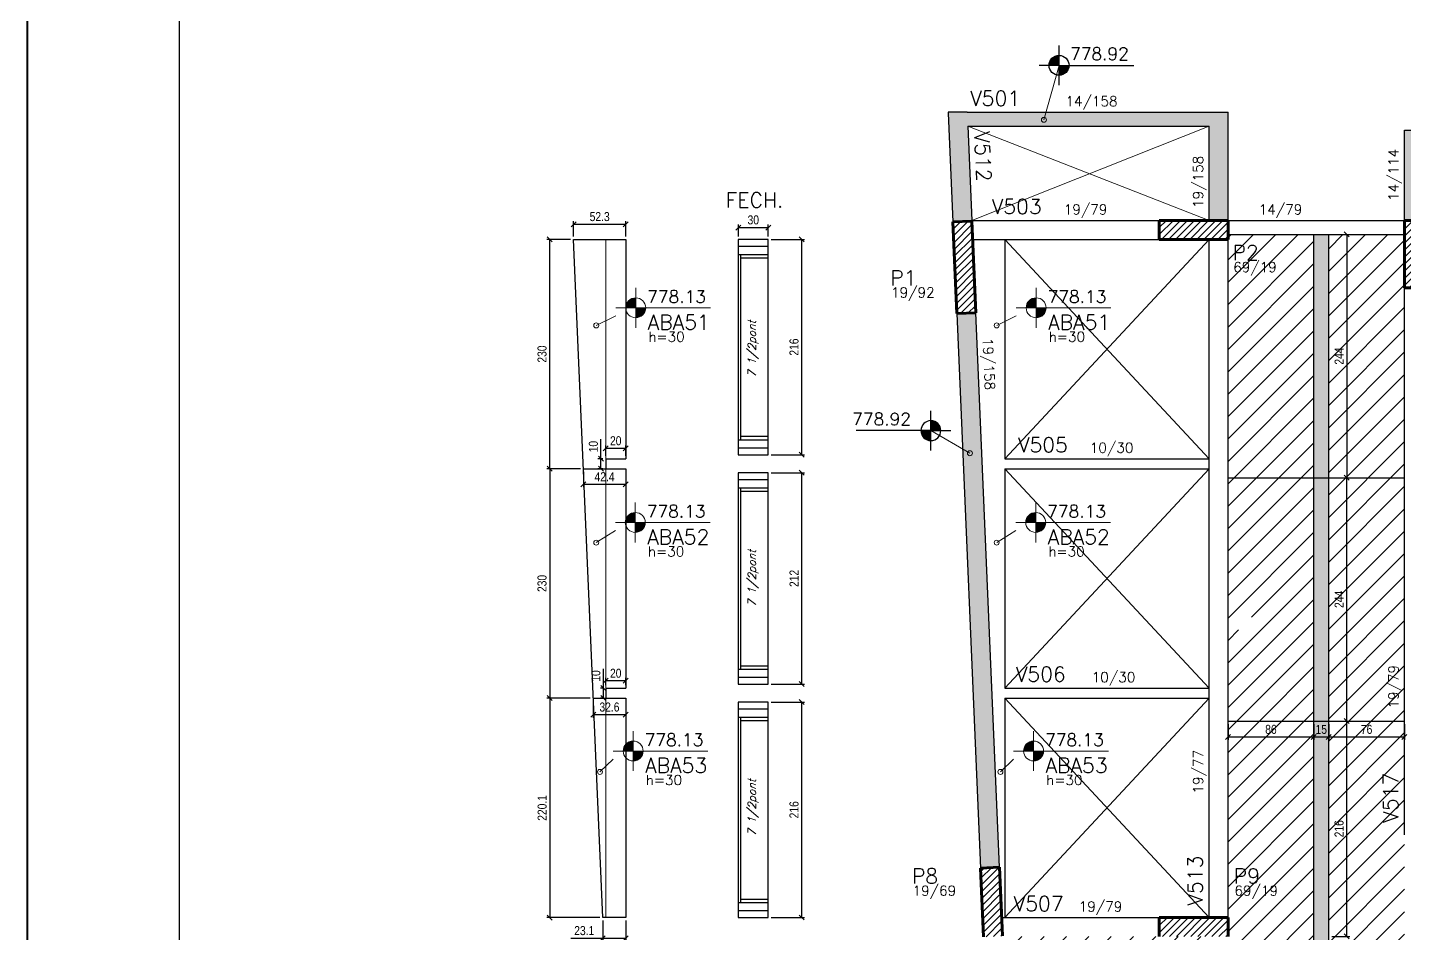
# Model space of a CAD drawing. Extents: x 8513 to 14085, y 7177 to 10799.
# Drawn here: x 8513 to 9895, y 9009 to 9917 of the extents above; entities that cross this region are included whole.
import ezdxf

# ---------------------------------------------------------------- set-up
doc = ezdxf.new("R2010")
doc.units = 0
doc.linetypes.add('FA_Tracejado', pattern=[0.25, 0.15, -0.1])
for name, color, linetype in [('COTA', 241, 'Continuous'), ('Painéis', 200, 'Continuous'), ('SARR_2.2x7', 40, 'Continuous'), ('SARR_3.5x7', 81, 'Continuous'), ('texto', 7, 'Continuous'), ('Vázio', 240, 'Continuous')]:
    doc.layers.add(name, color=color, linetype=linetype)
for name, color, linetype, lineweight in [('EST-LAJE', 7, 'Continuous', 30), ('EST-LAJE-TEXT', 7, 'Continuous', 9), ('EST-PILAR', 7, 'Continuous', 9), ('EST-PILAR-CUT', 7, 'Continuous', 60), ('EST-PILAR-TEXT', 7, 'Continuous', 9), ('EST-SIMB-Spot Elevations', 7, 'Continuous', 9), ('EST-VIGA', 7, 'Continuous', 30), ('EST-VIGA-TEXT', 7, 'Continuous', 9), ('FOLHA', 255, 'Continuous', 40), ('Hachura', 253, 'Continuous', 9), ('REAPROVEITAMENTO', 7, 'Continuous', 9)]:
    doc.layers.add(name, color=color, linetype=linetype, lineweight=lineweight)
doc.styles.add('COTA TECNICA-50', font='techl___.ttf', dxfattribs={"height": 9})
doc.styles.add('Romans', font='romans.shx')
doc.styles.add('RomanS_IV50', font='romans_IV50.ttf', dxfattribs={"height": 11.25})
doc.styles.add('RomanS_IV50_B', font='', dxfattribs={"height": 18.75})
doc.styles.add('RomanS_IV50_B_1', font='', dxfattribs={"height": 22.5})
doc.styles.get('RomanS_IV50_B').set_extended_font_data('RomanS_IV50', bold=True)
doc.styles.get('RomanS_IV50_B_1').set_extended_font_data('RomanS_IV50', bold=True)
doc.dimstyles.new('PAINEL', dxfattribs={"dimtxt": 9, "dimasz": 5, "dimexe": 3, "dimexo": 3, "dimgap": 3, "dimtad": 1, "dimdec": 1, "dimzin": 12, "dimdsep": 46, "dimtxsty": 'COTA TECNICA-50', "dimblk": 'OBLIQUE', "dimcen": 0, "dimclrd": 4, "dimclre": 4, "dimclrt": 1, "dimadec": 1, "dimazin": 3, "dimtfac": 1, "dimtdec": 1, "dimtmove": 0, "dimatfit": 3, "dimldrblk": 'OBLIQUE', "dimfxl": 1, "dimtolj": 1, "dimtzin": 12, "dimarcsym": 0})
pattern_1 = [(45, (9894.671, 8930.102), (-3.535534, 3.535534), [])]
pattern_2 = [(45, (44.321, 10.733), (-11.22532, 11.22532), [])]

# ---------------------------------------------------------------- blocks, each defined once
blk = doc.blocks.new('FA_Floor_TAG_SURVEY_R01 - NIV_TIT_H_TXT1__TXT2-2303193-2º PAVIMENTO')
at = {"layer": 'EST-LAJE-TEXT'}
h = blk.add_hatch(color=256, dxfattribs=at)
edge = h.paths.add_edge_path(flags=0)
edge.add_line((-0.28, 0.405), (-0.48, 0.405))
edge.add_arc((-0.28, 0.405), 0.2, 90, 180, ccw=False)
edge.add_line((-0.28, 0.605), (-0.28, 0.405))
h = blk.add_hatch(color=256, dxfattribs=at)
edge = h.paths.add_edge_path(flags=0)
edge.add_line((-0.28, 0.405), (-0.08, 0.405))
edge.add_arc((-0.28, 0.405), 0.2, -90, 0, ccw=False)
edge.add_line((-0.28, 0.205), (-0.28, 0.405))
for p, q in [((-0.28, 0.005), (-0.28, 0.805)), ((-0.28, 0.405), (-0.68, 0.405)), ((-0.28, 0.405), (1.22, 0.405))]:
    blk.add_line(p, q, dxfattribs=at)
blk.add_circle((-0.28, 0.405), 0.2, dxfattribs=at)
blk = doc.blocks.new('Spot Elevations - Nivel_Planta-2363176-2º PAVIMENTO')
at = {"layer": 'EST-SIMB-Spot Elevations'}
h = blk.add_hatch(color=256, dxfattribs=at)
edge = h.paths.add_edge_path(flags=0)
edge.add_line((0, 0), (-0.2, 0))
edge.add_arc((0, 0), 0.2, 90, 180, ccw=False)
edge.add_line((0, 0.2), (0, 0))
h = blk.add_hatch(color=256, dxfattribs=at)
edge = h.paths.add_edge_path(flags=0)
edge.add_line((0, 0), (0.2, 0))
edge.add_arc((0, 0), 0.2, 270, 360, ccw=False)
edge.add_line((0, -0.2), (0, 0))
at = {"layer": 'EST-SIMB-Spot Elevations', "lineweight": 30}
for p, q in [((0, -0.4), (0, 0.4)), ((0, 0), (-0.4, 0)), ((0, 0), (1.5, 0))]:
    blk.add_line(p, q, dxfattribs=at)
at = {"layer": 'EST-SIMB-Spot Elevations'}
for p, q in [((0, -0.2), (0, 0.2)), ((0, -0.15), (0, 0.15))]:
    blk.add_line(p, q, dxfattribs=at)
at = {"layer": 'EST-SIMB-Spot Elevations', "lineweight": 30}
blk.add_circle((0, 0), 0.2, dxfattribs=at)
blk = doc.blocks.new('_Oblique')
at = {"color": 0, "linetype": 'ByBlock', "lineweight": -2}
blk.add_line((-0.5, -0.5), (0.5, 0.5), dxfattribs=at)
blk = doc.blocks.new('*D192')
at = {"layer": 'COTA', "color": 4, "lineweight": -2, "transparency": 16777216}
for p, q in [((9821.7, 9709.6), (9839.7, 9709.6)), ((9836.7, 9709.6), (9836.7, 9465.6)), ((9821.7, 9465.6), (9839.7, 9465.6))]:
    blk.add_line(p, q, dxfattribs=at)
at = {"layer": 'Defpoints', "color": 0, "transparency": 16777216}
for p in [(9818.7, 9709.6), (9818.7, 9465.6), (9836.7, 9465.6)]:
    blk.add_point(p, dxfattribs=at)
at = {"layer": 'COTA', "color": 4, "lineweight": -2, "transparency": 16777216, "xscale": 5, "yscale": 5, "zscale": 5}
for p, rotation in [((9836.7, 9709.6), 90), ((9836.7, 9465.6), 270)]:
    blk.add_blockref('_Oblique', p, dxfattribs=dict(at, rotation=rotation))
at = {"layer": 'COTA', "color": 1, "transparency": 16777216, "insert": (9829.1, 9587.6), "char_height": 9, "attachment_point": 5, "rotation": 90, "style": 'COTA TECNICA-50'}
blk.add_mtext('\\A1;244', dxfattribs=at)
blk = doc.blocks.new('*D188')
at = {"layer": 'COTA', "color": 4, "lineweight": -2, "transparency": 16777216}
for p, q in [((9836.7, 9005.6), (9836.7, 9221.6)), ((9821.7, 9005.6), (9839.7, 9005.6))]:
    blk.add_line(p, q, dxfattribs=at)
at = {"layer": 'Defpoints', "color": 0, "transparency": 16777216}
for p in [(9836.7, 9221.6), (9836.7, 9221.6), (9818.7, 9005.6)]:
    blk.add_point(p, dxfattribs=at)
at = {"layer": 'COTA', "color": 4, "lineweight": -2, "transparency": 16777216, "xscale": 5, "yscale": 5, "zscale": 5}
for p, rotation in [((9836.7, 9221.6), 90), ((9836.7, 9005.6), 270)]:
    blk.add_blockref('_Oblique', p, dxfattribs=dict(at, rotation=rotation))
at = {"layer": 'COTA', "color": 1, "transparency": 16777216, "insert": (9829.1, 9113.6), "char_height": 9, "attachment_point": 5, "rotation": 90, "style": 'COTA TECNICA-50'}
blk.add_mtext('\\A1;216', dxfattribs=at)
blk = doc.blocks.new('*D189')
at = {"layer": 'COTA', "color": 4, "lineweight": -2, "transparency": 16777216}
blk.add_line((9836.7, 9221.6), (9836.7, 9465.6), dxfattribs=at)
at = {"layer": 'Defpoints', "color": 0, "transparency": 16777216}
for p in [(9836.7, 9465.6), (9836.7, 9465.6), (9836.7, 9221.6)]:
    blk.add_point(p, dxfattribs=at)
at = {"layer": 'COTA', "color": 4, "lineweight": -2, "transparency": 16777216, "xscale": 5, "yscale": 5, "zscale": 5}
for p, rotation in [((9836.7, 9465.6), 90), ((9836.7, 9221.6), 270)]:
    blk.add_blockref('_Oblique', p, dxfattribs=dict(at, rotation=rotation))
at = {"layer": 'COTA', "color": 1, "transparency": 16777216, "insert": (9829.1, 9343.6), "char_height": 9, "attachment_point": 5, "rotation": 90, "style": 'COTA TECNICA-50'}
blk.add_mtext('\\A1;244', dxfattribs=at)
blk = doc.blocks.new('*D177')
at = {"layer": 'COTA', "color": 4, "lineweight": -2, "transparency": 16777216}
for p, q in [((9717.7, 9218.6), (9717.7, 9202.6)), ((9803.7, 9218.6), (9803.7, 9202.6)), ((9717.7, 9205.6), (9803.7, 9205.6))]:
    blk.add_line(p, q, dxfattribs=at)
at = {"layer": 'Defpoints', "color": 0, "transparency": 16777216}
for p in [(9717.7, 9221.6), (9803.7, 9221.6), (9803.7, 9205.6)]:
    blk.add_point(p, dxfattribs=at)
at = {"layer": 'COTA', "color": 4, "lineweight": -2, "transparency": 16777216, "xscale": 5, "yscale": 5, "zscale": 5, "rotation": 180}
blk.add_blockref('_Oblique', (9717.7, 9205.6), dxfattribs=at)
at = {"layer": 'COTA', "color": 4, "lineweight": -2, "transparency": 16777216, "xscale": 5, "yscale": 5, "zscale": 5}
blk.add_blockref('_Oblique', (9803.7, 9205.6), dxfattribs=at)
at = {"layer": 'COTA', "color": 1, "transparency": 16777216, "insert": (9760.7, 9213.2), "char_height": 9, "attachment_point": 5, "style": 'COTA TECNICA-50'}
blk.add_mtext('\\A1;86', dxfattribs=at)
blk = doc.blocks.new('*D178')
at = {"layer": 'COTA', "color": 4, "lineweight": -2, "transparency": 16777216}
for p, q in [((9803.7, 9218.6), (9803.7, 9202.6)), ((9818.7, 9218.6), (9818.7, 9202.6)), ((9803.7, 9205.6), (9818.7, 9205.6))]:
    blk.add_line(p, q, dxfattribs=at)
at = {"layer": 'Defpoints', "color": 0, "transparency": 16777216}
for p in [(9803.7, 9221.6), (9818.7, 9221.6), (9818.7, 9205.6)]:
    blk.add_point(p, dxfattribs=at)
at = {"layer": 'COTA', "color": 4, "lineweight": -2, "transparency": 16777216, "xscale": 5, "yscale": 5, "zscale": 5, "rotation": 180}
blk.add_blockref('_Oblique', (9803.7, 9205.6), dxfattribs=at)
at = {"layer": 'COTA', "color": 4, "lineweight": -2, "transparency": 16777216, "xscale": 5, "yscale": 5, "zscale": 5}
blk.add_blockref('_Oblique', (9818.7, 9205.6), dxfattribs=at)
at = {"layer": 'COTA', "color": 1, "transparency": 16777216, "insert": (9811.2, 9213.2), "char_height": 9, "attachment_point": 5, "style": 'COTA TECNICA-50'}
blk.add_mtext('\\A1;15', dxfattribs=at)
blk = doc.blocks.new('*D179')
at = {"layer": 'COTA', "color": 4, "lineweight": -2, "transparency": 16777216}
for p, q in [((9818.7, 9218.6), (9818.7, 9202.6)), ((9894.7, 9218.6), (9894.7, 9202.6)), ((9818.7, 9205.6), (9894.7, 9205.6))]:
    blk.add_line(p, q, dxfattribs=at)
at = {"layer": 'Defpoints', "color": 0, "transparency": 16777216}
for p in [(9818.7, 9221.6), (9894.7, 9221.6), (9894.7, 9205.6)]:
    blk.add_point(p, dxfattribs=at)
at = {"layer": 'COTA', "color": 4, "lineweight": -2, "transparency": 16777216, "xscale": 5, "yscale": 5, "zscale": 5, "rotation": 180}
blk.add_blockref('_Oblique', (9818.7, 9205.6), dxfattribs=at)
at = {"layer": 'COTA', "color": 4, "lineweight": -2, "transparency": 16777216, "xscale": 5, "yscale": 5, "zscale": 5}
blk.add_blockref('_Oblique', (9894.7, 9205.6), dxfattribs=at)
at = {"layer": 'COTA', "color": 1, "transparency": 16777216, "insert": (9856.7, 9213.2), "char_height": 9, "attachment_point": 5, "style": 'COTA TECNICA-50'}
blk.add_mtext('\\A1;76', dxfattribs=at)
blk = doc.blocks.new('*D238')
at = {"layer": 'COTA', "color": 4, "lineweight": -2, "transparency": 16777216}
for p, q in [((9058.1, 9704.6), (9034.2, 9704.6)), ((9037.2, 9474.6), (9037.2, 9704.6)), ((9068, 9474.6), (9034.2, 9474.6))]:
    blk.add_line(p, q, dxfattribs=at)
at = {"layer": 'Defpoints', "color": 0, "transparency": 16777216}
for p in [(9037.2, 9704.6), (9061.1, 9704.6), (9071, 9474.6)]:
    blk.add_point(p, dxfattribs=at)
at = {"layer": 'COTA', "color": 4, "lineweight": -2, "transparency": 16777216, "xscale": 5, "yscale": 5, "zscale": 5}
for p, rotation in [((9037.2, 9704.6), 90), ((9037.2, 9474.6), 270)]:
    blk.add_blockref('_Oblique', p, dxfattribs=dict(at, rotation=rotation))
at = {"layer": 'COTA', "color": 1, "transparency": 16777216, "insert": (9029.5, 9589.6), "char_height": 9, "attachment_point": 5, "rotation": 90, "style": 'COTA TECNICA-50'}
blk.add_mtext('\\A1;230', dxfattribs=at)
blk = doc.blocks.new('*D239')
at = {"layer": 'COTA', "color": 4, "lineweight": -2, "transparency": 16777216}
for p, q in [((9061.1, 9707.6), (9061.1, 9722.7)), ((9061.1, 9719.7), (9113.4, 9719.7)), ((9113.4, 9707.6), (9113.4, 9722.7))]:
    blk.add_line(p, q, dxfattribs=at)
at = {"layer": 'Defpoints', "color": 0, "transparency": 16777216}
for p in [(9113.4, 9719.7), (9061.1, 9704.6), (9113.4, 9704.6)]:
    blk.add_point(p, dxfattribs=at)
at = {"layer": 'COTA', "color": 4, "lineweight": -2, "transparency": 16777216, "xscale": 5, "yscale": 5, "zscale": 5, "rotation": 180}
blk.add_blockref('_Oblique', (9061.1, 9719.7), dxfattribs=at)
at = {"layer": 'COTA', "color": 4, "lineweight": -2, "transparency": 16777216, "xscale": 5, "yscale": 5, "zscale": 5}
blk.add_blockref('_Oblique', (9113.4, 9719.7), dxfattribs=at)
at = {"layer": 'COTA', "color": 1, "transparency": 16777216, "insert": (9087.3, 9727.4), "char_height": 9, "attachment_point": 5, "style": 'COTA TECNICA-50'}
blk.add_mtext('\\A1;52.3', dxfattribs=at)
blk = doc.blocks.new('*D240')
at = {"layer": 'COTA', "color": 4, "lineweight": -2, "transparency": 16777216}
for p, q in [((9093.4, 9487.6), (9093.4, 9498)), ((9113.4, 9495), (9093.4, 9495)), ((9113.4, 9487.6), (9113.4, 9498))]:
    blk.add_line(p, q, dxfattribs=at)
at = {"layer": 'Defpoints', "color": 0, "transparency": 16777216}
for p in [(9093.4, 9495), (9093.4, 9484.6), (9113.4, 9484.6)]:
    blk.add_point(p, dxfattribs=at)
at = {"layer": 'COTA', "color": 4, "lineweight": -2, "transparency": 16777216, "xscale": 5, "yscale": 5, "zscale": 5, "rotation": 180}
blk.add_blockref('_Oblique', (9093.4, 9495), dxfattribs=at)
at = {"layer": 'COTA', "color": 4, "lineweight": -2, "transparency": 16777216, "xscale": 5, "yscale": 5, "zscale": 5}
blk.add_blockref('_Oblique', (9113.4, 9495), dxfattribs=at)
at = {"layer": 'COTA', "color": 1, "transparency": 16777216, "insert": (9103.4, 9502.6), "char_height": 9, "attachment_point": 5, "style": 'COTA TECNICA-50'}
blk.add_mtext('\\A1;20', dxfattribs=at)
blk = doc.blocks.new('*D241')
at = {"layer": 'COTA', "color": 4, "lineweight": -2, "transparency": 16777216}
for p, q in [((9088.6, 9484.6), (9088.6, 9504.1)), ((9090.4, 9484.6), (9085.6, 9484.6)), ((9088.6, 9474.6), (9088.6, 9484.6)), ((9090.4, 9474.6), (9085.6, 9474.6))]:
    blk.add_line(p, q, dxfattribs=at)
at = {"layer": 'Defpoints', "color": 0, "transparency": 16777216}
for p in [(9088.6, 9484.6), (9093.4, 9484.6), (9093.4, 9474.6)]:
    blk.add_point(p, dxfattribs=at)
at = {"layer": 'COTA', "color": 4, "lineweight": -2, "transparency": 16777216, "xscale": 5, "yscale": 5, "zscale": 5}
for p, rotation in [((9088.6, 9484.6), 90), ((9088.6, 9474.6), 270)]:
    blk.add_blockref('_Oblique', p, dxfattribs=dict(at, rotation=rotation))
at = {"layer": 'COTA', "color": 1, "transparency": 16777216, "insert": (9081, 9496.8), "char_height": 9, "attachment_point": 5, "rotation": 90, "style": 'COTA TECNICA-50'}
blk.add_mtext('\\A1;10', dxfattribs=at)
blk = doc.blocks.new('*D242')
at = {"layer": 'COTA', "color": 4, "lineweight": -2, "transparency": 16777216}
for p, q in [((9071, 9471.6), (9071, 9456)), ((9113.4, 9471.6), (9113.4, 9456)), ((9071, 9459), (9113.4, 9459))]:
    blk.add_line(p, q, dxfattribs=at)
at = {"layer": 'Defpoints', "color": 0, "transparency": 16777216}
for p in [(9071, 9474.6), (9113.4, 9474.6), (9113.4, 9459)]:
    blk.add_point(p, dxfattribs=at)
at = {"layer": 'COTA', "color": 4, "lineweight": -2, "transparency": 16777216, "xscale": 5, "yscale": 5, "zscale": 5, "rotation": 180}
blk.add_blockref('_Oblique', (9071, 9459), dxfattribs=at)
at = {"layer": 'COTA', "color": 4, "lineweight": -2, "transparency": 16777216, "xscale": 5, "yscale": 5, "zscale": 5}
blk.add_blockref('_Oblique', (9113.4, 9459), dxfattribs=at)
at = {"layer": 'COTA', "color": 1, "transparency": 16777216, "insert": (9092.2, 9466.6), "char_height": 9, "attachment_point": 5, "style": 'COTA TECNICA-50'}
blk.add_mtext('\\A1;42.4', dxfattribs=at)
blk = doc.blocks.new('*D243')
at = {"layer": 'COTA', "color": 4, "lineweight": -2, "transparency": 16777216}
for p, q in [((9068, 9474.6), (9034.2, 9474.6)), ((9037.2, 9474.6), (9037.2, 9244.6)), ((9077.9, 9244.6), (9034.2, 9244.6))]:
    blk.add_line(p, q, dxfattribs=at)
at = {"layer": 'Defpoints', "color": 0, "transparency": 16777216}
for p in [(9071, 9474.6), (9037.2, 9244.6), (9080.9, 9244.6)]:
    blk.add_point(p, dxfattribs=at)
at = {"layer": 'COTA', "color": 4, "lineweight": -2, "transparency": 16777216, "xscale": 5, "yscale": 5, "zscale": 5}
for p, rotation in [((9037.2, 9474.6), 90), ((9037.2, 9244.6), 270)]:
    blk.add_blockref('_Oblique', p, dxfattribs=dict(at, rotation=rotation))
at = {"layer": 'COTA', "color": 1, "transparency": 16777216, "insert": (9029.5, 9359.6), "char_height": 9, "attachment_point": 5, "rotation": 90, "style": 'COTA TECNICA-50'}
blk.add_mtext('\\A1;230', dxfattribs=at)
blk = doc.blocks.new('*D244')
at = {"layer": 'COTA', "color": 4, "lineweight": -2, "transparency": 16777216}
for p, q in [((9077.9, 9244.6), (9034.2, 9244.6)), ((9037.2, 9244.6), (9037.2, 9024.5)), ((9087.3, 9024.5), (9034.2, 9024.5))]:
    blk.add_line(p, q, dxfattribs=at)
at = {"layer": 'Defpoints', "color": 0, "transparency": 16777216}
for p in [(9080.9, 9244.6), (9037.2, 9024.5), (9090.3, 9024.5)]:
    blk.add_point(p, dxfattribs=at)
at = {"layer": 'COTA', "color": 4, "lineweight": -2, "transparency": 16777216, "xscale": 5, "yscale": 5, "zscale": 5}
for p, rotation in [((9037.2, 9244.6), 90), ((9037.2, 9024.5), 270)]:
    blk.add_blockref('_Oblique', p, dxfattribs=dict(at, rotation=rotation))
at = {"layer": 'COTA', "color": 1, "transparency": 16777216, "insert": (9029.6, 9134.5), "char_height": 9, "attachment_point": 5, "rotation": 90, "style": 'COTA TECNICA-50'}
blk.add_mtext('\\A1;220.1', dxfattribs=at)
blk = doc.blocks.new('*D245')
at = {"layer": 'COTA', "color": 4, "lineweight": -2, "transparency": 16777216}
for p, q in [((9093.4, 9257.6), (9093.4, 9265)), ((9113.4, 9262), (9093.4, 9262)), ((9113.4, 9257.6), (9113.4, 9265))]:
    blk.add_line(p, q, dxfattribs=at)
at = {"layer": 'Defpoints', "color": 0, "transparency": 16777216}
for p in [(9093.4, 9262), (9093.4, 9254.6), (9113.4, 9254.6)]:
    blk.add_point(p, dxfattribs=at)
at = {"layer": 'COTA', "color": 4, "lineweight": -2, "transparency": 16777216, "xscale": 5, "yscale": 5, "zscale": 5, "rotation": 180}
blk.add_blockref('_Oblique', (9093.4, 9262), dxfattribs=at)
at = {"layer": 'COTA', "color": 4, "lineweight": -2, "transparency": 16777216, "xscale": 5, "yscale": 5, "zscale": 5}
blk.add_blockref('_Oblique', (9113.4, 9262), dxfattribs=at)
at = {"layer": 'COTA', "color": 1, "transparency": 16777216, "insert": (9103.4, 9269.5), "char_height": 9, "attachment_point": 5, "style": 'COTA TECNICA-50'}
blk.add_mtext('\\A1;20', dxfattribs=at)
blk = doc.blocks.new('*D246')
at = {"layer": 'COTA', "color": 4, "lineweight": -2, "transparency": 16777216}
for p, q in [((9091.1, 9254.6), (9091.1, 9274.1)), ((9090.4, 9254.6), (9088.1, 9254.6)), ((9090.4, 9244.6), (9088.1, 9244.6)), ((9091.1, 9244.6), (9091.1, 9254.6))]:
    blk.add_line(p, q, dxfattribs=at)
at = {"layer": 'Defpoints', "color": 0, "transparency": 16777216}
for p in [(9091.1, 9254.6), (9093.4, 9254.6), (9093.4, 9244.6)]:
    blk.add_point(p, dxfattribs=at)
at = {"layer": 'COTA', "color": 4, "lineweight": -2, "transparency": 16777216, "xscale": 5, "yscale": 5, "zscale": 5}
for p, rotation in [((9091.1, 9254.6), 90), ((9091.1, 9244.6), 270)]:
    blk.add_blockref('_Oblique', p, dxfattribs=dict(at, rotation=rotation))
at = {"layer": 'COTA', "color": 1, "transparency": 16777216, "insert": (9083.5, 9266.8), "char_height": 9, "attachment_point": 5, "rotation": 90, "style": 'COTA TECNICA-50'}
blk.add_mtext('\\A1;10', dxfattribs=at)
blk = doc.blocks.new('*D247')
at = {"layer": 'COTA', "color": 4, "lineweight": -2, "transparency": 16777216}
for p, q in [((9080.9, 9241.6), (9080.9, 9224.9)), ((9113.4, 9241.6), (9113.4, 9224.9)), ((9113.4, 9227.9), (9080.9, 9227.9))]:
    blk.add_line(p, q, dxfattribs=at)
at = {"layer": 'Defpoints', "color": 0, "transparency": 16777216}
for p in [(9080.9, 9244.6), (9113.4, 9244.6), (9080.9, 9227.9)]:
    blk.add_point(p, dxfattribs=at)
at = {"layer": 'COTA', "color": 4, "lineweight": -2, "transparency": 16777216, "xscale": 5, "yscale": 5, "zscale": 5, "rotation": 180}
blk.add_blockref('_Oblique', (9080.9, 9227.9), dxfattribs=at)
at = {"layer": 'COTA', "color": 4, "lineweight": -2, "transparency": 16777216, "xscale": 5, "yscale": 5, "zscale": 5}
blk.add_blockref('_Oblique', (9113.4, 9227.9), dxfattribs=at)
at = {"layer": 'COTA', "color": 1, "transparency": 16777216, "insert": (9097.1, 9235.6), "char_height": 9, "attachment_point": 5, "style": 'COTA TECNICA-50'}
blk.add_mtext('\\A1;32.6', dxfattribs=at)
blk = doc.blocks.new('*D248')
at = {"layer": 'COTA', "color": 4, "lineweight": -2, "transparency": 16777216}
for p, q in [((9090.3, 9021.5), (9090.3, 9000.7)), ((9113.4, 9021.6), (9113.4, 9000.7)), ((9090.3, 9003.7), (9058.3, 9003.7)), ((9113.4, 9003.7), (9090.3, 9003.7))]:
    blk.add_line(p, q, dxfattribs=at)
at = {"layer": 'Defpoints', "color": 0, "transparency": 16777216}
for p in [(9090.3, 9024.5), (9113.4, 9024.6), (9090.3, 9003.7)]:
    blk.add_point(p, dxfattribs=at)
at = {"layer": 'COTA', "color": 4, "lineweight": -2, "transparency": 16777216, "xscale": 5, "yscale": 5, "zscale": 5, "rotation": 180}
blk.add_blockref('_Oblique', (9090.3, 9003.7), dxfattribs=at)
at = {"layer": 'COTA', "color": 4, "lineweight": -2, "transparency": 16777216, "xscale": 5, "yscale": 5, "zscale": 5}
blk.add_blockref('_Oblique', (9113.4, 9003.7), dxfattribs=at)
at = {"layer": 'COTA', "color": 1, "transparency": 16777216, "insert": (9071.8, 9011.4), "char_height": 9, "attachment_point": 5, "style": 'COTA TECNICA-50'}
blk.add_mtext('\\A1;23.1', dxfattribs=at)
blk = doc.blocks.new('*D257')
at = {"layer": 'COTA', "color": 4, "lineweight": -2, "transparency": 16777216}
for p, q in [((9226.4, 9707.6), (9226.4, 9719.4)), ((9226.4, 9716.4), (9256.4, 9716.4)), ((9256.4, 9707.6), (9256.4, 9719.4))]:
    blk.add_line(p, q, dxfattribs=at)
at = {"layer": 'Defpoints', "color": 0, "transparency": 16777216}
for p in [(9256.4, 9716.4), (9226.4, 9704.6), (9256.4, 9704.6)]:
    blk.add_point(p, dxfattribs=at)
at = {"layer": 'COTA', "color": 4, "lineweight": -2, "transparency": 16777216, "xscale": 5, "yscale": 5, "zscale": 5, "rotation": 180}
blk.add_blockref('_Oblique', (9226.4, 9716.4), dxfattribs=at)
at = {"layer": 'COTA', "color": 4, "lineweight": -2, "transparency": 16777216, "xscale": 5, "yscale": 5, "zscale": 5}
blk.add_blockref('_Oblique', (9256.4, 9716.4), dxfattribs=at)
at = {"layer": 'COTA', "color": 1, "transparency": 16777216, "insert": (9241.4, 9724.1), "char_height": 9, "attachment_point": 5, "style": 'COTA TECNICA-50'}
blk.add_mtext('\\A1;30', dxfattribs=at)
blk = doc.blocks.new('*D258')
at = {"layer": 'COTA', "color": 4, "lineweight": -2, "transparency": 16777216}
for p, q in [((9259.4, 9704.6), (9292.9, 9704.6)), ((9289.9, 9704.6), (9289.9, 9488.6)), ((9259.4, 9488.6), (9292.9, 9488.6))]:
    blk.add_line(p, q, dxfattribs=at)
at = {"layer": 'Defpoints', "color": 0, "transparency": 16777216}
for p in [(9256.4, 9704.6), (9256.4, 9488.6), (9289.9, 9488.6)]:
    blk.add_point(p, dxfattribs=at)
at = {"layer": 'COTA', "color": 4, "lineweight": -2, "transparency": 16777216, "xscale": 5, "yscale": 5, "zscale": 5}
for p, rotation in [((9289.9, 9704.6), 90), ((9289.9, 9488.6), 270)]:
    blk.add_blockref('_Oblique', p, dxfattribs=dict(at, rotation=rotation))
at = {"layer": 'COTA', "color": 1, "transparency": 16777216, "insert": (9282.3, 9596.6), "char_height": 9, "attachment_point": 5, "rotation": 90, "style": 'COTA TECNICA-50'}
blk.add_mtext('\\A1;216', dxfattribs=at)
blk = doc.blocks.new('*D259')
at = {"layer": 'COTA', "color": 4, "lineweight": -2, "transparency": 16777216}
for p, q in [((9259.4, 9470.6), (9292.9, 9470.6)), ((9289.9, 9470.6), (9289.9, 9258.6)), ((9259.4, 9258.6), (9292.9, 9258.6))]:
    blk.add_line(p, q, dxfattribs=at)
at = {"layer": 'Defpoints', "color": 0, "transparency": 16777216}
for p in [(9256.4, 9470.6), (9256.4, 9258.6), (9289.9, 9258.6)]:
    blk.add_point(p, dxfattribs=at)
at = {"layer": 'COTA', "color": 4, "lineweight": -2, "transparency": 16777216, "xscale": 5, "yscale": 5, "zscale": 5}
for p, rotation in [((9289.9, 9470.6), 90), ((9289.9, 9258.6), 270)]:
    blk.add_blockref('_Oblique', p, dxfattribs=dict(at, rotation=rotation))
at = {"layer": 'COTA', "color": 1, "transparency": 16777216, "insert": (9282.3, 9364.6), "char_height": 9, "attachment_point": 5, "rotation": 90, "style": 'COTA TECNICA-50'}
blk.add_mtext('\\A1;212', dxfattribs=at)
blk = doc.blocks.new('*D260')
at = {"layer": 'COTA', "color": 4, "lineweight": -2, "transparency": 16777216}
for p, q in [((9259.4, 9240.6), (9292.9, 9240.6)), ((9289.9, 9240.6), (9289.9, 9024.6)), ((9259.4, 9024.6), (9292.9, 9024.6))]:
    blk.add_line(p, q, dxfattribs=at)
at = {"layer": 'Defpoints', "color": 0, "transparency": 16777216}
for p in [(9256.4, 9240.6), (9256.4, 9024.6), (9289.9, 9024.6)]:
    blk.add_point(p, dxfattribs=at)
at = {"layer": 'COTA', "color": 4, "lineweight": -2, "transparency": 16777216, "xscale": 5, "yscale": 5, "zscale": 5}
for p, rotation in [((9289.9, 9240.6), 90), ((9289.9, 9024.6), 270)]:
    blk.add_blockref('_Oblique', p, dxfattribs=dict(at, rotation=rotation))
at = {"layer": 'COTA', "color": 1, "transparency": 16777216, "insert": (9282.3, 9132.6), "char_height": 9, "attachment_point": 5, "rotation": 90, "style": 'COTA TECNICA-50'}
blk.add_mtext('\\A1;216', dxfattribs=at)

msp = doc.modelspace()

# ---------------------------------------------------------------- hatches: boundary and pattern name
at = {"layer": 'EST-PILAR'}
h = msp.add_hatch(dxfattribs=at)
h.set_pattern_fill('FP_1', color=5, style=0, pattern_type=2)
h.set_pattern_definition(pattern_1)
h.paths.add_polyline_path([(9445.555, 9630.143), (9464.538, 9630.957), (9460.596, 9722.873), (9441.613, 9722.059)], flags=0)
h = msp.add_hatch(dxfattribs=at)
h.set_pattern_fill('FP_1', color=5, style=0, pattern_type=2)
h.set_pattern_definition(pattern_1)
h.paths.add_polyline_path([(9717.671, 9704.602), (9717.671, 9723.602), (9648.671, 9723.602), (9648.671, 9704.602)], flags=0)
h = msp.add_hatch(dxfattribs=at)
h.set_pattern_fill('FP_1', color=5, style=0, pattern_type=2)
h.set_pattern_definition(pattern_1)
h.paths.add_polyline_path([(9923.671, 9656.102), (9923.671, 9723.602), (9894.671, 9723.602), (9894.671, 9656.102)], flags=0)
h = msp.add_hatch(dxfattribs=at)
h.set_pattern_fill('FP_1', color=5, style=0, pattern_type=2)
h.set_pattern_definition(pattern_1)
h.paths.add_polyline_path([(9472.355, 9005.244), (9491.337, 9006.058), (9488.381, 9074.995), (9469.398, 9074.181)], flags=0)
h = msp.add_hatch(dxfattribs=at)
h.set_pattern_fill('FP_1', color=5, style=0, pattern_type=2)
h.set_pattern_definition(pattern_1)
h.paths.add_polyline_path([(9717.671, 9005.602), (9717.671, 9024.602), (9648.671, 9024.602), (9648.671, 9005.602)], flags=0)
at = {"layer": 'EST-VIGA', "true_color": 0xe1e1e1}
for points in [[(9436.929, 9831.288), (9455.912, 9832.102), (9436.894, 9832.102)], [(9441.613, 9722.059), (9460.565, 9722.873), (9460.565, 9723.602), (9455.912, 9832.102), (9436.929, 9831.288)], [(9456.512, 9818.102), (9698.671, 9818.102), (9698.671, 9832.102), (9455.912, 9832.102)], [(9717.671, 9723.602), (9717.671, 9832.102), (9698.671, 9832.102), (9698.671, 9723.602)], [(9908.671, 9723.602), (9908.671, 9814.102), (9894.671, 9814.102), (9894.671, 9723.602)], [(9469.398, 9074.181), (9488.381, 9074.995), (9464.538, 9630.957), (9445.555, 9630.143), (9454.81, 9414.342)]]:
    msp.add_hatch(color=254, dxfattribs=at).paths.add_polyline_path(points, flags=0)
at = {"layer": 'Hachura'}
h = msp.add_hatch(color=256, dxfattribs=at)
h.dxf.hatch_style = 1
h.paths.add_polyline_path([(9818.671, 9709.602), (9803.671, 9709.602), (9803.671, 9465.602), (9818.671, 9465.602)])
h.paths.add_polyline_path([(9803.671, 9221.602), (9818.671, 9221.602), (9818.671, 9465.602), (9803.671, 9465.602)])
h.paths.add_polyline_path([(9818.671, 9221.602), (9803.671, 9221.602), (9803.671, 9005.602), (9818.671, 9005.602)])
h.paths.add_polyline_path([(9803.671, 8850.602), (9818.671, 8850.602), (9818.671, 9005.602), (9803.671, 9005.602)])
at = {"layer": 'REAPROVEITAMENTO'}
h = msp.add_hatch(dxfattribs=at)
h.set_pattern_fill('ANSI31', color=251, scale=5, style=0)
h.set_pattern_definition(pattern_2)
h.paths.add_polyline_path([(9894.671, 9656.102), (9894.671, 9709.602), (9818.671, 9709.602), (9818.671, 9465.602), (9894.671, 9465.602)])
h.paths.add_polyline_path([(9717.671, 9316.543), (9727.698, 9316.543, -1), (9747.698, 9316.543), (9803.671, 9316.543), (9803.671, 9465.602), (9717.671, 9465.602)])
h.paths.add_polyline_path([(9894.671, 9465.602), (9818.671, 9465.602), (9818.671, 9221.602), (9894.671, 9221.602)])
h.paths.add_polyline_path([(9803.671, 9709.602), (9717.671, 9709.602), (9717.671, 9704.602), (9717.671, 9465.602), (9803.671, 9465.602)])
h.paths.add_polyline_path([(9818.671, 9005.602), (9894.671, 9005.602), (9894.671, 9008.602), (9894.671, 9107.602), (9894.671, 9221.602), (9818.671, 9221.602)])
h.paths.add_polyline_path([(9717.671, 9024.602), (9717.671, 9005.602), (9803.671, 9005.602), (9803.671, 9221.602), (9717.671, 9221.602)])
h.paths.add_polyline_path([(9818.671, 9005.602), (9818.671, 8850.602), (9894.671, 8850.602), (9894.671, 9005.602)])
h.paths.add_polyline_path([(9803.671, 9005.602), (9717.671, 9005.602), (9717.671, 8761.602), (9796.171, 8761.602), (9796.171, 8831.602), (9796.171, 8850.602), (9803.671, 8850.602)])
h.paths.add_polyline_path([(9697.671, 9005.602), (9648.671, 9005.602), (9575.671, 9005.602), (9575.671, 8761.602), (9697.671, 8761.602)])
h.paths.add_polyline_path([(9497.893, 8853.199), (9502.888, 8853.413), (9575.671, 8856.529), (9575.671, 9005.602), (9491.357, 9005.602)])
h.paths.add_polyline_path([(9505.845, 8784.476), (9500.849, 8784.262), (9501.821, 8761.602), (9575.671, 8761.602), (9575.671, 8856.529), (9502.888, 8853.408)])
h.paths.add_polyline_path([(9512.285, 8517.602), (9575.671, 8517.602), (9575.671, 8761.602), (9501.821, 8761.602)])
h.paths.add_polyline_path([(9649.59, 8703.671, -1), (9669.59, 8703.671), (9697.671, 8703.671), (9697.671, 8761.602), (9575.671, 8761.602), (9575.671, 8517.602), (9697.671, 8517.602), (9697.671, 8703.671), (9669.59, 8703.671, -1)])
h.paths.add_polyline_path([(9717.671, 8528.787), (9758.265, 8528.787, -1), (9778.265, 8528.787, -0.16943028), (9776.095, 8522.567), (9784.694, 8517.602), (9796.171, 8517.602), (9796.171, 8761.602), (9717.671, 8761.602)])
h.paths.add_polyline_path([(9796.171, 8510.976), (9784.694, 8517.602), (9717.671, 8517.602), (9717.671, 8387.3), (9778.744, 8387.3), (9796.171, 8410.102), (9796.171, 8441.602)])
h.paths.add_polyline_path([(9697.671, 8517.602), (9575.671, 8517.602), (9575.671, 8387.3), (9697.671, 8387.3)])
h.paths.add_polyline_path([(9575.671, 8517.602), (9512.285, 8517.602), (9517.873, 8387.3), (9575.671, 8387.3)])
h = msp.add_hatch(dxfattribs=at)
h.set_pattern_fill('ANSI31', color=251, scale=5, style=0)
h.set_pattern_definition(pattern_2)
h.paths.add_polyline_path([(9803.671, 9221.602), (9803.671, 9316.543), (9747.698, 9316.543, -1), (9727.698, 9316.543), (9717.671, 9316.543), (9717.671, 9221.602)])

# ---------------------------------------------------------------- linework, layer by layer
at = {"color": 30}
msp.add_line((8665.724, 7238.346), (8665.724, 10737.67), dxfattribs=at)
at = {"layer": 'EST-LAJE'}
for p, q in [((9493.671, 9704.602), (9493.671, 9484.602)), ((9493.671, 9474.602), (9493.671, 9254.602)), ((9493.671, 9244.602), (9493.671, 9024.602))]:
    msp.add_line(p, q, dxfattribs=at)
at = {"layer": 'EST-LAJE-TEXT'}
for p, q in [((9083.86, 9618.333), (9103.438, 9627.883)), ((9485.568, 9618.333), (9505.146, 9627.883)), ((9083.86, 9400.488), (9103.031, 9412.624)), ((9485.568, 9400.488), (9504.739, 9412.624)), ((9087.587, 9170.572), (9100.895, 9183.441)), ((9489.295, 9170.572), (9502.603, 9183.441))]:
    msp.add_line(p, q, dxfattribs=at)
for centre in [(9083.86, 9618.333), (9485.568, 9618.333), (9083.86, 9400.488), (9485.568, 9400.488), (9087.587, 9170.572), (9489.295, 9170.572)]:
    msp.add_circle(centre, 2.5, dxfattribs=at)
at = {"layer": 'EST-PILAR-CUT', "color": 5}
for p, q in [((9441.613, 9722.059), (9460.596, 9722.873)), ((9445.555, 9630.143), (9441.613, 9722.059)), ((9460.596, 9722.873), (9464.538, 9630.957)), ((9648.671, 9704.602), (9648.671, 9723.602)), ((9648.671, 9723.602), (9717.671, 9723.602)), ((9717.671, 9723.602), (9717.671, 9704.602)), ((9894.671, 9656.102), (9894.671, 9723.602)), ((9894.671, 9723.602), (9923.671, 9723.602)), ((9717.671, 9704.602), (9648.671, 9704.602)), ((9923.671, 9656.102), (9894.671, 9656.102)), ((9464.538, 9630.957), (9445.555, 9630.143)), ((9469.398, 9074.181), (9488.381, 9074.995)), ((9472.355, 9005.244), (9469.398, 9074.181)), ((9488.381, 9074.995), (9491.337, 9006.058)), ((9648.671, 9005.602), (9648.671, 9024.602)), ((9648.671, 9024.602), (9717.671, 9024.602)), ((9717.671, 9024.602), (9717.671, 9005.602))]:
    msp.add_line(p, q, dxfattribs=at)
at = {"layer": 'EST-SIMB-Spot Elevations'}
for p, q in [((9533.001, 9824.476), (9548.141, 9879.115)), ((9419.563, 9512.822), (9419.57, 9512.822)), ((9458.747, 9490.199), (9419.563, 9512.822))]:
    msp.add_line(p, q, dxfattribs=at)
for centre in [(9533.001, 9824.476), (9458.747, 9490.199)]:
    msp.add_circle(centre, 2.5, dxfattribs=at)
at = {"layer": 'EST-VIGA', "color": 3}
for p, q in [((9455.912, 9832.102), (9436.894, 9832.102)), ((9436.894, 9832.102), (9436.929, 9831.288)), ((9436.929, 9831.288), (9441.613, 9722.059)), ((9455.912, 9832.102), (9698.671, 9832.102)), ((9698.671, 9832.102), (9717.671, 9832.102)), ((9717.671, 9723.602), (9717.671, 9832.102)), ((9456.512, 9818.102), (9698.671, 9818.102)), ((9456.512, 9818.102), (9460.565, 9723.602)), ((9698.671, 9723.602), (9698.671, 9818.102)), ((9894.671, 9814.102), (9908.671, 9814.102)), ((9894.671, 9723.602), (9894.671, 9814.102)), ((9460.565, 9723.602), (9648.671, 9723.602)), ((9717.671, 9723.602), (9894.671, 9723.602)), ((9461.38, 9704.602), (9648.671, 9704.602)), ((9698.671, 9024.602), (9698.671, 9704.602)), ((9717.671, 9709.602), (9894.671, 9709.602)), ((9717.671, 9024.602), (9717.671, 9704.602)), ((9894.671, 9107.602), (9894.671, 9656.102)), ((9445.555, 9630.143), (9469.398, 9074.181)), ((9488.381, 9074.995), (9464.538, 9630.957)), ((9493.671, 9484.602), (9698.671, 9484.602)), ((9493.671, 9474.602), (9698.671, 9474.602)), ((9493.671, 9254.602), (9698.671, 9254.602)), ((9493.671, 9244.602), (9698.671, 9244.602)), ((9490.542, 9024.602), (9648.671, 9024.602))]:
    msp.add_line(p, q, dxfattribs=at)
at = {"layer": 'EST-VIGA', "color": 3, "linetype": 'FA_Tracejado', "lineweight": 20}
msp.add_line((9460.565, 9723.602), (9460.596, 9722.873), dxfattribs=at)
at = {"layer": 'FOLHA'}
msp.add_line((8513.315, 7177.382), (8513.315, 10798.634), dxfattribs=at)
at = {"layer": 'Painéis', "ltscale": 70}
for p, q in [((9061.135, 9704.602), (9113.427, 9704.602)), ((9090.304, 9024.468), (9061.135, 9704.602)), ((9113.427, 9704.602), (9113.427, 9484.602)), ((9226.362, 9704.602), (9226.362, 9488.602)), ((9256.362, 9704.602), (9226.362, 9704.602)), ((9256.362, 9488.602), (9256.362, 9704.602)), ((9803.671, 8850.602), (9803.671, 9709.602)), ((9818.671, 8850.602), (9818.671, 9709.602)), ((9093.427, 9484.602), (9113.427, 9484.602)), ((9093.427, 9484.602), (9093.427, 9474.602)), ((9226.362, 9488.602), (9256.362, 9488.602)), ((9070.999, 9474.602), (9113.427, 9474.602)), ((9256.362, 9470.602), (9226.362, 9470.602)), ((9256.362, 9258.602), (9256.362, 9470.602)), ((9717.671, 9465.602), (9894.671, 9465.602)), ((9226.362, 9258.602), (9256.362, 9258.602)), ((9080.863, 9244.602), (9113.427, 9244.602)), ((9093.427, 9254.602), (9113.427, 9254.602)), ((9093.427, 9254.602), (9093.427, 9244.602)), ((9113.427, 9244.602), (9113.427, 9024.602)), ((9226.362, 9240.602), (9226.362, 9024.602)), ((9256.362, 9240.602), (9226.362, 9240.602)), ((9256.362, 9024.602), (9256.362, 9240.602)), ((9717.671, 9221.602), (9894.671, 9221.602)), ((9113.427, 9024.602), (9090.304, 9024.468)), ((9226.362, 9024.602), (9256.362, 9024.602))]:
    msp.add_line(p, q, dxfattribs=at)
for points in [[(9113.427, 9474.602), (9113.427, 9254.602)], [(9226.362, 9470.602), (9226.362, 9258.602)]]:
    msp.add_lwpolyline(points, dxfattribs=at)
at = {"layer": 'SARR_2.2x7', "linetype": 'Continuous'}
for p, q in [((9256.362, 9697.602), (9226.362, 9697.602)), ((9228.562, 9689.602), (9228.562, 9503.602)), ((9226.362, 9495.602), (9256.362, 9495.602)), ((9256.362, 9463.602), (9226.362, 9463.602)), ((9228.562, 9455.602), (9228.562, 9273.602)), ((9226.362, 9265.602), (9256.362, 9265.602)), ((9256.362, 9233.602), (9226.362, 9233.602)), ((9228.562, 9225.602), (9228.562, 9039.602)), ((9226.362, 9031.602), (9256.362, 9031.602))]:
    msp.add_line(p, q, dxfattribs=at)
at = {"layer": 'SARR_3.5x7'}
for p, q in [((9226.362, 9689.602), (9256.362, 9689.602)), ((9228.562, 9686.102), (9256.362, 9686.102)), ((9228.562, 9507.102), (9256.362, 9507.102)), ((9226.362, 9503.602), (9256.362, 9503.602)), ((9226.362, 9455.602), (9256.362, 9455.602)), ((9228.562, 9452.102), (9256.362, 9452.102)), ((9226.362, 9273.602), (9256.362, 9273.602)), ((9228.562, 9277.102), (9256.362, 9277.102)), ((9226.362, 9225.602), (9256.362, 9225.602)), ((9228.562, 9222.102), (9256.362, 9222.102)), ((9226.362, 9039.602), (9256.362, 9039.602)), ((9228.562, 9043.102), (9256.362, 9043.102))]:
    msp.add_line(p, q, dxfattribs=at)
at = {"layer": 'Vázio', "linetype": 'Continuous', "lineweight": 9}
for p, q in [((9698.658, 9723.607), (9456.525, 9818.097)), ((9460.577, 9723.607), (9698.659, 9818.097)), ((9093.427, 9474.602), (9093.427, 9704.602)), ((9698.671, 9704.602), (9493.671, 9484.602)), ((9493.671, 9704.602), (9698.671, 9484.602)), ((9093.427, 9474.602), (9093.427, 9024.486)), ((9698.671, 9474.602), (9493.671, 9254.602)), ((9493.671, 9474.602), (9698.671, 9254.602)), ((9698.671, 9024.602), (9493.671, 9244.602)), ((9493.671, 9024.602), (9698.671, 9244.602))]:
    msp.add_line(p, q, dxfattribs=at)

# ---------------------------------------------------------------- block references
at = {"layer": 'EST-LAJE-TEXT', "xscale": 49.99999999999998, "yscale": 49.99999999999998, "zscale": 49.99999999999998}
for p in [(9137.438, 9615.729), (9539.146, 9615.729), (9137.031, 9400.47), (9538.739, 9400.47), (9134.895, 9171.287), (9536.603, 9171.287)]:
    msp.add_blockref('FA_Floor_TAG_SURVEY_R01 - NIV_TIT_H_TXT1__TXT2-2303193-2º PAVIMENTO', p, dxfattribs=at)
at = {"layer": 'EST-SIMB-Spot Elevations', "xscale": 49.99999999999998, "yscale": 49.99999999999998, "zscale": 49.99999999999998}
msp.add_blockref('Spot Elevations - Nivel_Planta-2363176-2º PAVIMENTO', (9548.141, 9879.115), dxfattribs=at)
at = {"layer": 'EST-SIMB-Spot Elevations', "extrusion": (0, 0, -1), "xscale": 49.99999999999998, "yscale": 49.99999999999998, "zscale": 49.99999999999998}
msp.add_blockref('Spot Elevations - Nivel_Planta-2363176-2º PAVIMENTO', (-9419.57, 9512.822), dxfattribs=at)

# ---------------------------------------------------------------- texts
at = {"layer": 'EST-LAJE-TEXT', "lineweight": 50, "attachment_point": 1}
for s, insert, char_height, width, style in [('778.13', (9134.961, 9653.486), 12.5, 84.17719, 'RomanS_IV50_B_1'), ('778.13', (9536.669, 9653.486), 12.5, 84.17719, 'RomanS_IV50_B_1'), ('ABA51', (9135.381, 9629.039), 15, 87.78478, 'RomanS_IV50_B'), ('ABA51', (9537.089, 9629.039), 15, 87.78478, 'RomanS_IV50_B'), ('778.13', (9134.554, 9438.228), 12.5, 84.17719, 'RomanS_IV50_B_1'), ('778.13', (9536.262, 9438.228), 12.5, 84.17719, 'RomanS_IV50_B_1'), ('ABA52', (9134.974, 9413.78), 15, 87.78478, 'RomanS_IV50_B'), ('ABA52', (9536.682, 9413.78), 15, 87.78478, 'RomanS_IV50_B'), ('778.13', (9132.418, 9209.045), 12.5, 84.17719, 'RomanS_IV50_B_1'), ('778.13', (9534.126, 9209.045), 12.5, 84.17719, 'RomanS_IV50_B_1'), ('ABA53', (9132.838, 9184.597), 15, 87.78478, 'RomanS_IV50_B'), ('ABA53', (9534.546, 9184.597), 15, 87.78478, 'RomanS_IV50_B')]:
    msp.add_mtext(s, dxfattribs=dict(at, insert=insert, char_height=char_height, width=width, style=style))
at = {"layer": 'EST-LAJE-TEXT', "lineweight": 30, "char_height": 10, "width": 48.90294, "attachment_point": 1, "style": 'RomanS_IV50'}
for insert in [(9136.137, 9611.906), (9537.845, 9611.906), (9135.73, 9396.647), (9537.438, 9396.647), (9133.593, 9167.465), (9535.301, 9167.465)]:
    msp.add_mtext('h=30', dxfattribs=dict(at, insert=insert))
at = {"layer": 'EST-PILAR-TEXT', "lineweight": 50, "char_height": 15, "width": 36.87762, "attachment_point": 1, "style": 'RomanS_IV50_B'}
for s, insert in [('FECH.', (9213.788, 9751.547)), ('P2', (9722.114, 9698.912)), ('P2', (9722.114, 9698.912)), ('P1', (9378.854, 9673.455)), ('P1', (9378.854, 9673.455)), ('P8', (9400.445, 9073.639)), ('P8', (9400.445, 9073.639)), ('P9', (9723.345, 9073.639)), ('P9', (9723.345, 9073.639))]:
    msp.add_mtext(s, dxfattribs=dict(at, insert=insert))
at = {"layer": 'EST-PILAR-TEXT', "lineweight": 30, "char_height": 10, "width": 58.92403, "attachment_point": 1, "style": 'RomanS_IV50'}
for s, insert in [('69/19', (9722.87, 9681.779)), ('69/19', (9722.87, 9681.779)), ('19/92', (9379.609, 9656.322)), ('19/92', (9379.609, 9656.322)), ('19/69', (9401.2, 9056.507)), ('19/69', (9401.2, 9056.507)), ('69/19', (9724.101, 9056.507)), ('69/19', (9724.101, 9056.507))]:
    msp.add_mtext(s, dxfattribs=dict(at, insert=insert))
at = {"layer": 'EST-SIMB-Spot Elevations', "char_height": 12.5, "width": 81.45933, "attachment_point": 1, "line_spacing_factor": 0.982397, "style": 'RomanS_IV50_B_1'}
for insert in [(9559.2, 9896.937), (9340.629, 9530.643)]:
    msp.add_mtext('778.92', dxfattribs=dict(at, insert=insert))
at = {"layer": 'EST-VIGA-TEXT', "lineweight": 50, "char_height": 15, "width": 70.14766, "attachment_point": 1, "style": 'RomanS_IV50_B'}
for s, insert in [('V501', (9458.972, 9853.557)), ('V503', (9480.625, 9745.057)), ('V505', (9506.875, 9506.057)), ('V506', (9504.739, 9276.057)), ('V507', (9502.603, 9046.057))]:
    msp.add_mtext(s, dxfattribs=dict(at, insert=insert))
at = {"layer": 'EST-VIGA-TEXT', "lineweight": 30, "char_height": 10, "attachment_point": 1, "style": 'RomanS_IV50'}
for s, insert, width in [('14/158', (9554.563, 9848.107), 70.5485), ('19/79', (9552.889, 9739.607), 58.92403), ('14/79', (9748.442, 9739.607), 58.92403), ('10/30', (9579.014, 9500.607), 58.92403), ('10/30', (9580.946, 9270.607), 58.92403), ('19/79', (9567.878, 9040.607), 58.92403)]:
    msp.add_mtext(s, dxfattribs=dict(at, insert=insert, width=width))
at = {"layer": 'EST-VIGA-TEXT', "lineweight": 50, "char_height": 15, "width": 70.14766, "attachment_point": 1, "style": 'RomanS_IV50_B'}
for s, insert, rotation in [('V512', (9478.206, 9812.979), 272.455683), ('V517', (9873.217, 9119.663), 90), ('V513', (9677.217, 9036.663), 90)]:
    msp.add_mtext(s, dxfattribs=dict(at, insert=insert, rotation=rotation))
at = {"layer": 'EST-VIGA-TEXT', "lineweight": 30, "char_height": 10, "attachment_point": 1, "style": 'RomanS_IV50'}
for s, insert, width, rotation in [('14/114', (9878.667, 9743.123), 70.5485, 90), ('19/158', (9682.667, 9736.123), 70.5485, 90), ('19/158', (9481.631, 9605.913), 70.5485, 272.455683), ('19/79', (9878.667, 9234.123), 58.92403, 90), ('19/77', (9682.667, 9148.873), 58.92403, 90)]:
    msp.add_mtext(s, dxfattribs=dict(at, insert=insert, width=width, rotation=rotation))
at = {"layer": 'texto', "color": 2, "char_height": 8, "attachment_point": 5, "rotation": 90, "style": 'Romans'}
for insert in [(9241.362, 9594.602), (9241.362, 9364.602), (9241.362, 9134.602)]:
    msp.add_mtext('{\\Q19;\\C256;7 1/2pont}', dxfattribs=dict(at, insert=insert))

# ---------------------------------------------------------------- dimensions: what is measured, and where the dimension line sits
at = {"layer": 'COTA'}
for base, p1, p2, picture, middle in [((9113.427, 9719.66), (9061.135, 9704.602), (9113.427, 9704.602), '*D239', (9087.281, 9727.357)), ((9256.362, 9716.382), (9226.362, 9704.602), (9256.362, 9704.602), '*D257', (9241.362, 9724.08)), ((9093.427, 9494.999), (9113.427, 9484.602), (9093.427, 9484.602), '*D240', (9103.427, 9502.591)), ((9113.427, 9458.985), (9070.999, 9474.602), (9113.427, 9474.602), '*D242', (9092.213, 9466.551)), ((9093.427, 9261.953), (9113.427, 9254.602), (9093.427, 9254.602), '*D245', (9103.427, 9269.545)), ((9080.863, 9227.873), (9113.427, 9244.602), (9080.863, 9244.602), '*D247', (9097.145, 9235.57)), ((9803.671, 9205.561), (9717.671, 9221.602), (9803.671, 9221.602), '*D177', (9760.671, 9213.173)), ((9090.304, 9003.75), (9113.427, 9024.602), (9090.304, 9024.468), '*D248', (9071.823, 9011.447))]:
    dim = msp.add_linear_dim(base=base, p1=p1, p2=p2, dimstyle='PAINEL', dxfattribs=at)
    dim.commit()
    dim.dimension.update_dxf_attribs({"geometry": picture, "text_midpoint": middle})
for base, p1, p2, picture, middle in [((9836.694, 9465.602), (9818.671, 9709.602), (9818.671, 9465.602), '*D192', (9829.128, 9587.602)), ((9037.169, 9704.602), (9070.999, 9474.602), (9061.135, 9704.602), '*D238', (9029.472, 9589.602)), ((9289.894, 9488.602), (9256.362, 9704.602), (9256.362, 9488.602), '*D258', (9282.302, 9596.602)), ((9088.57, 9484.602), (9093.427, 9474.602), (9093.427, 9484.602), '*D241', (9080.978, 9496.846)), ((9037.169, 9244.602), (9070.999, 9474.602), (9080.863, 9244.602), '*D243', (9029.472, 9359.602)), ((9289.894, 9258.602), (9256.362, 9470.602), (9256.362, 9258.602), '*D259', (9282.342, 9364.602)), ((9091.124, 9254.602), (9093.427, 9244.602), (9093.427, 9254.602), '*D246', (9083.532, 9266.846)), ((9289.894, 9024.602), (9256.362, 9240.602), (9256.362, 9024.602), '*D260', (9282.302, 9132.602))]:
    dim = msp.add_linear_dim(base=base, p1=p1, p2=p2, angle=90, dimstyle='PAINEL', dxfattribs=at)
    dim.commit()
    dim.dimension.update_dxf_attribs({"geometry": picture, "text_midpoint": middle})
for base, p1, p2, picture, middle in [((9836.694, 9465.602), (9836.694, 9221.602), (9836.694, 9465.602), '*D189', (9829.128, 9343.602)), ((9037.169, 9024.468), (9080.863, 9244.602), (9090.304, 9024.468), '*D244', (9029.577, 9134.535)), ((9836.694, 9221.602), (9818.671, 9005.602), (9836.694, 9221.602), '*D188', (9829.102, 9113.602))]:
    dim = msp.add_linear_dim(base=base, p1=p1, p2=p2, angle=90, dimstyle='PAINEL', override={"dimtmove": 1}, dxfattribs=at)
    dim.commit()
    dim.dimension.update_dxf_attribs({"geometry": picture, "text_midpoint": middle})
for base, p1, p2, picture, middle in [((9818.671, 9205.561), (9803.671, 9221.602), (9818.671, 9221.602), '*D178', (9811.171, 9213.16)), ((9894.671, 9205.561), (9818.671, 9221.602), (9894.671, 9221.602), '*D179', (9856.671, 9213.153))]:
    dim = msp.add_linear_dim(base=base, p1=p1, p2=p2, dimstyle='PAINEL', override={"dimtmove": 1}, dxfattribs=at)
    dim.commit()
    dim.dimension.update_dxf_attribs({"geometry": picture, "text_midpoint": middle})

doc.saveas('drawing.dxf')
